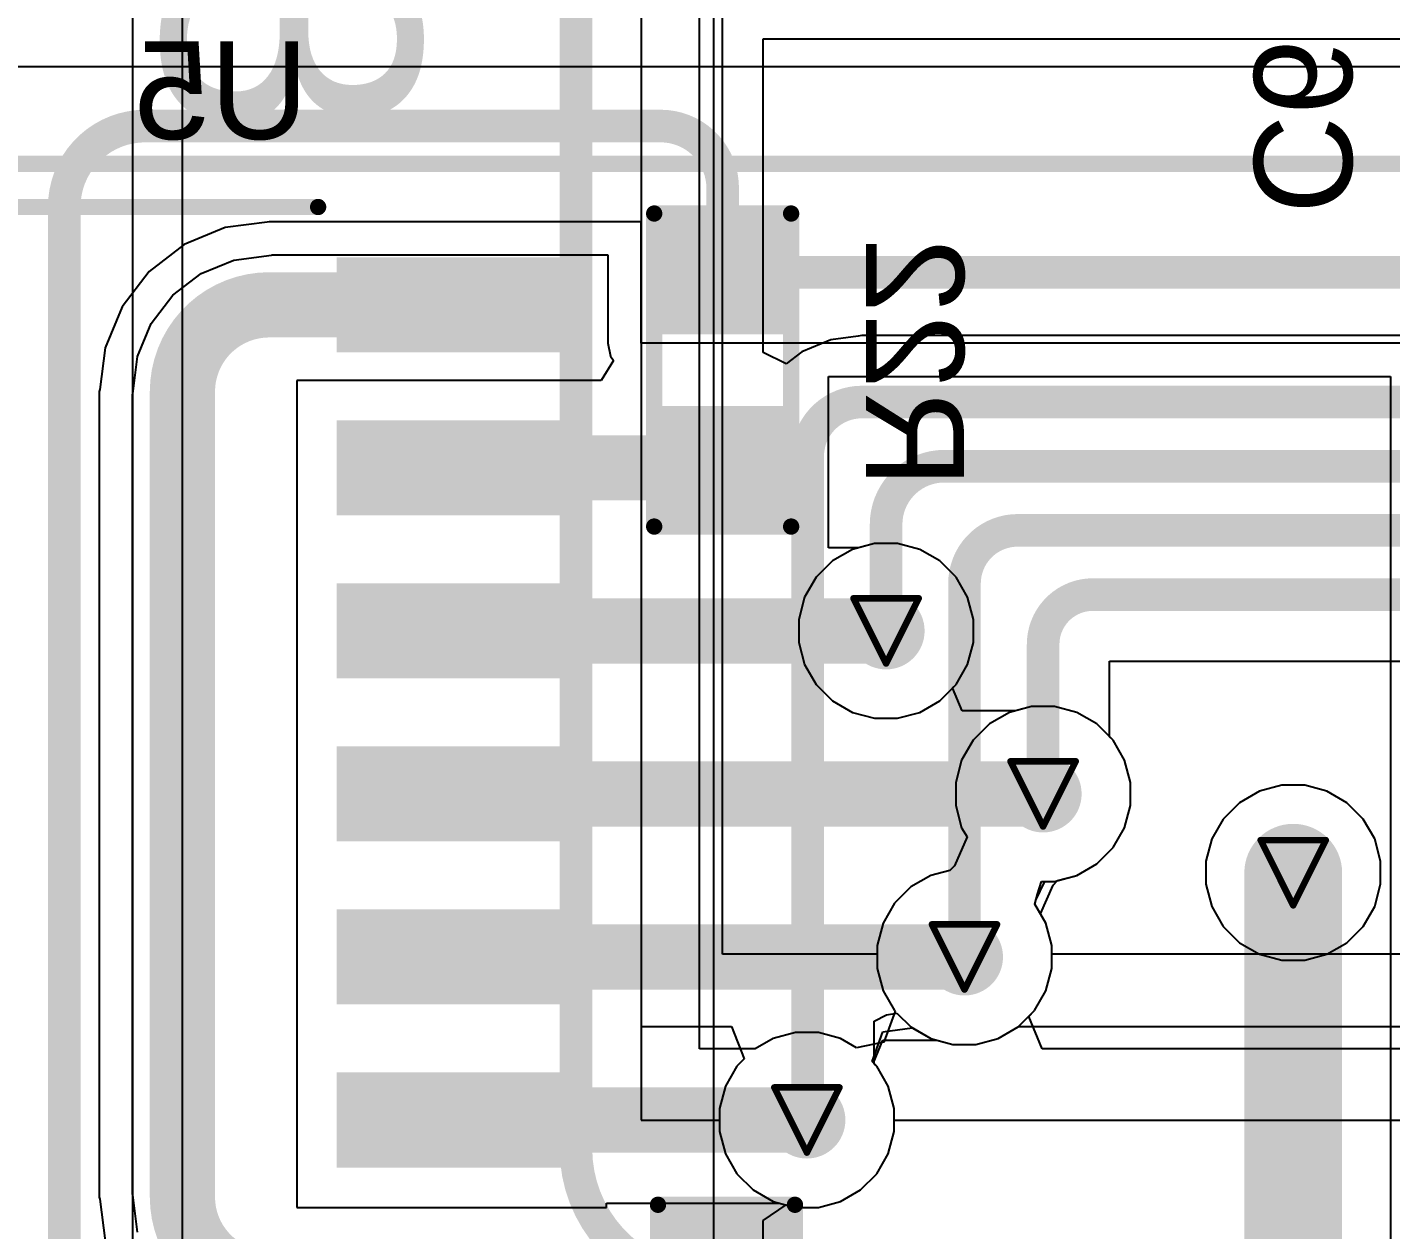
# Model space of a CAD drawing. Header units: inches. Extents: x 0 to 35.2, y -0.7 to 15.9.
# Drawn here: x 0.5317 to 0.9499, y 0.6355 to 1.0043 of the extents above; entities that cross this region are included whole.
import ezdxf

# ---------------------------------------------------------------- set-up
doc = ezdxf.new("R2010")
doc.units = ezdxf.units.IN
doc.header["$MEASUREMENT"] = 0
for name, color, linetype in [('Bottom Layer', 5, 'Continuous'), ('Bottom Overlay', 54, 'Continuous'), ('Bottom Paste', 16, 'Continuous'), ('Bottom Solder', 6, 'Continuous'), ('Drill Drawing', 1, 'Continuous'), ('GND1', 16, 'Continuous'), ('GND2', 76, 'Continuous'), ('Top Layer', 1, 'Continuous'), ('Top Overlay', 2, 'Continuous'), ('Via Holes', 16, 'Continuous')]:
    doc.layers.add(name, color=color, linetype=linetype)
doc.styles.add('Arial', font='', dxfattribs={"height": 0.2})
doc.styles.get('Arial').set_extended_font_data('Arial')

# ---------------------------------------------------------------- blocks, each defined once
blk = doc.blocks.new('SOIC_16_300____B_22')
at = {"layer": 'Bottom Layer'}
for points in [[(0.15945, 0.18681), (0.22441, 0.18681), (0.22441, 0.16319), (0.15945, 0.16319)], [(0.15945, 0.13681), (0.22441, 0.13681), (0.22441, 0.11319), (0.15945, 0.11319)], [(0.15945, 0.08681), (0.22441, 0.08681), (0.22441, 0.06319), (0.15945, 0.06319)], [(0.15945, 0.03681), (0.22441, 0.03681), (0.22441, 0.01319), (0.15945, 0.01319)], [(0.15945, -0.01319), (0.22441, -0.01319), (0.22441, -0.03681), (0.15945, -0.03681)], [(0.15945, -0.06319), (0.22441, -0.06319), (0.22441, -0.08681), (0.15945, -0.08681)]]:
    blk.add_hatch(color=5, dxfattribs=at).paths.add_polyline_path(points)
at = {"layer": 'Bottom Paste'}
for points in [[(0.15945, 0.18681), (0.22441, 0.18681), (0.22441, 0.16319), (0.15945, 0.16319)], [(0.15945, 0.13681), (0.22441, 0.13681), (0.22441, 0.11319), (0.15945, 0.11319)], [(0.15945, 0.08681), (0.22441, 0.08681), (0.22441, 0.06319), (0.15945, 0.06319)], [(0.15945, 0.03681), (0.22441, 0.03681), (0.22441, 0.01319), (0.15945, 0.01319)], [(0.15945, -0.01319), (0.22441, -0.01319), (0.22441, -0.03681), (0.15945, -0.03681)], [(0.15945, -0.06319), (0.22441, -0.06319), (0.22441, -0.08681), (0.15945, -0.08681)]]:
    blk.add_hatch(color=16, dxfattribs=at).paths.add_polyline_path(points)
at = {"layer": 'Bottom Solder'}
for points in [[(0.15669, 0.18957), (0.22717, 0.18957), (0.22717, 0.16043), (0.15669, 0.16043)], [(0.15669, 0.13957), (0.22717, 0.13957), (0.22717, 0.11043), (0.15669, 0.11043)], [(0.15669, 0.08957), (0.22717, 0.08957), (0.22717, 0.06043), (0.15669, 0.06043)], [(0.15669, 0.03957), (0.22717, 0.03957), (0.22717, 0.01043), (0.15669, 0.01043)], [(0.15669, -0.01043), (0.22717, -0.01043), (0.22717, -0.03957), (0.15669, -0.03957)], [(0.15669, -0.06043), (0.22717, -0.06043), (0.22717, -0.08957), (0.15669, -0.08957)]]:
    blk.add_hatch(color=6, dxfattribs=at).paths.add_polyline_path(points)
at = {"layer": 'Bottom Overlay'}
blk.add_lwpolyline([(-0.142, 0.205, 0.005, 0.005, 0), (0.151, 0.205, 0.005, 0.005, 0)], format="xyseb", dxfattribs=at)
blk.add_lwpolyline([(0.14975, 0.205, 0.0025, 0.0025, 1), (0.15225, 0.205, 0.0025, 0.0025, 1)], format="xyseb", close=True, dxfattribs=at)
blk = doc.blocks.new('RAC05_05SK_480_26')
at = {"layer": 'Top Overlay'}
blk.add_lwpolyline([(1.03346, -0.54094, 0.005, 0.005, 0), (1.03346, 0.5378, 0.005, 0.005, 0)], format="xyseb", dxfattribs=at)
at = {"layer": 'Top Overlay', "style": 'Arial'}
blk.add_text('3', height=0.07874, dxfattribs=at).set_placement((0.965, -0.02512))
blk = doc.blocks.new('R___0603_B_87')
at = {"layer": 'Bottom Layer'}
for points in [[(-0.045, -0.0175), (-0.045, 0.0175), (-0.015, 0.0175), (-0.015, -0.0175)], [(0.015, -0.0175), (0.015, 0.0175), (0.045, 0.0175), (0.045, -0.0175)]]:
    blk.add_hatch(color=5, dxfattribs=at).paths.add_polyline_path(points)
at = {"layer": 'Bottom Paste'}
for points in [[(-0.045, -0.0175), (-0.045, 0.0175), (-0.015, 0.0175), (-0.015, -0.0175)], [(0.015, -0.0175), (0.015, 0.0175), (0.045, 0.0175), (0.045, -0.0175)]]:
    blk.add_hatch(color=16, dxfattribs=at).paths.add_polyline_path(points)
at = {"layer": 'Bottom Solder'}
for points in [[(-0.049, -0.0215), (-0.049, 0.0215), (-0.011, 0.0215), (-0.011, -0.0215)], [(0.011, -0.0215), (0.011, 0.0215), (0.049, 0.0215), (0.049, -0.0215)]]:
    blk.add_hatch(color=6, dxfattribs=at).paths.add_polyline_path(points)
at = {"layer": 'Bottom Overlay'}
for points in [[(-0.048, 0.021, 0.005, 0.005, 0), (0.048, 0.021, 0.005, 0.005, 0)], [(-0.048, 0.021, 0.005, 0.005, 0), (-0.048, -0.021, 0.005, 0.005, 0)], [(0.048, 0.021, 0.005, 0.005, 0), (0.048, -0.021, 0.005, 0.005, 0)], [(-0.048, -0.021, 0.005, 0.005, 0), (0.048, -0.021, 0.005, 0.005, 0)]]:
    blk.add_lwpolyline(points, format="xyseb", dxfattribs=at)
for points in [[(-0.04925, 0.021, 0.0025, 0.0025, 1), (-0.04675, 0.021, 0.0025, 0.0025, 1)], [(-0.04925, 0.021, 0.0025, 0.0025, 1), (-0.04675, 0.021, 0.0025, 0.0025, 1)], [(0.04675, 0.021, 0.0025, 0.0025, 1), (0.04925, 0.021, 0.0025, 0.0025, 1)], [(0.04675, 0.021, 0.0025, 0.0025, 1), (0.04925, 0.021, 0.0025, 0.0025, 1)], [(-0.04925, -0.021, 0.0025, 0.0025, 1), (-0.04675, -0.021, 0.0025, 0.0025, 1)], [(-0.04925, -0.021, 0.0025, 0.0025, 1), (-0.04675, -0.021, 0.0025, 0.0025, 1)], [(0.04675, -0.021, 0.0025, 0.0025, 1), (0.04925, -0.021, 0.0025, 0.0025, 1)], [(0.04675, -0.021, 0.0025, 0.0025, 1), (0.04925, -0.021, 0.0025, 0.0025, 1)]]:
    blk.add_lwpolyline(points, format="xyseb", close=True, dxfattribs=at)
blk = doc.blocks.new('C___0603_B_167')
at = {"layer": 'Bottom Layer'}
for points in [[(-0.045, -0.0175), (-0.045, 0.0175), (-0.015, 0.0175), (-0.015, -0.0175)], [(0.015, -0.0175), (0.015, 0.0175), (0.045, 0.0175), (0.045, -0.0175)]]:
    blk.add_hatch(color=5, dxfattribs=at).paths.add_polyline_path(points)
at = {"layer": 'Bottom Paste'}
for points in [[(-0.045, -0.0175), (-0.045, 0.0175), (-0.015, 0.0175), (-0.015, -0.0175)], [(0.015, -0.0175), (0.015, 0.0175), (0.045, 0.0175), (0.045, -0.0175)]]:
    blk.add_hatch(color=16, dxfattribs=at).paths.add_polyline_path(points)
at = {"layer": 'Bottom Solder'}
for points in [[(-0.04736, -0.01986), (-0.04736, 0.01986), (-0.01264, 0.01986), (-0.01264, -0.01986)], [(0.01264, -0.01986), (0.01264, 0.01986), (0.04736, 0.01986), (0.04736, -0.01986)]]:
    blk.add_hatch(color=6, dxfattribs=at).paths.add_polyline_path(points)
at = {"layer": 'Bottom Overlay'}
for points in [[(-0.049, -0.021, 0.005, 0.005, 0), (-0.049, 0.021, 0.005, 0.005, 0)], [(-0.018, 0.021, 0.005, 0.005, 0), (-0.049, 0.021, 0.005, 0.005, 0)], [(0.049, 0.021, 0.005, 0.005, 0), (0.018, 0.021, 0.005, 0.005, 0)], [(0.049, -0.021, 0.005, 0.005, 0), (0.049, 0.021, 0.005, 0.005, 0)], [(-0.018, -0.021, 0.005, 0.005, 0), (-0.049, -0.021, 0.005, 0.005, 0)], [(0.049, -0.021, 0.005, 0.005, 0), (0.018, -0.021, 0.005, 0.005, 0)]]:
    blk.add_lwpolyline(points, format="xyseb", dxfattribs=at)
for points in [[(-0.05025, 0.021, 0.0025, 0.0025, 1), (-0.04775, 0.021, 0.0025, 0.0025, 1)], [(-0.05025, 0.021, 0.0025, 0.0025, 1), (-0.04775, 0.021, 0.0025, 0.0025, 1)], [(-0.01925, 0.021, 0.0025, 0.0025, 1), (-0.01675, 0.021, 0.0025, 0.0025, 1)], [(0.01675, 0.021, 0.0025, 0.0025, 1), (0.01925, 0.021, 0.0025, 0.0025, 1)], [(0.04775, 0.021, 0.0025, 0.0025, 1), (0.05025, 0.021, 0.0025, 0.0025, 1)], [(0.04775, 0.021, 0.0025, 0.0025, 1), (0.05025, 0.021, 0.0025, 0.0025, 1)], [(-0.05025, -0.021, 0.0025, 0.0025, 1), (-0.04775, -0.021, 0.0025, 0.0025, 1)], [(-0.05025, -0.021, 0.0025, 0.0025, 1), (-0.04775, -0.021, 0.0025, 0.0025, 1)], [(-0.01925, -0.021, 0.0025, 0.0025, 1), (-0.01675, -0.021, 0.0025, 0.0025, 1)], [(0.01675, -0.021, 0.0025, 0.0025, 1), (0.01925, -0.021, 0.0025, 0.0025, 1)], [(0.04775, -0.021, 0.0025, 0.0025, 1), (0.05025, -0.021, 0.0025, 0.0025, 1)], [(0.04775, -0.021, 0.0025, 0.0025, 1), (0.05025, -0.021, 0.0025, 0.0025, 1)]]:
    blk.add_lwpolyline(points, format="xyseb", close=True, dxfattribs=at)

msp = doc.modelspace()

# ---------------------------------------------------------------- hatches: boundary and pattern name
at = {"layer": 'Bottom Layer'}
h = msp.add_hatch(color=5, dxfattribs=at)
edge = h.paths.add_edge_path()
edge.add_arc((0.79513, 0.81917), 0.01181, 0, 360)
h = msp.add_hatch(color=5, dxfattribs=at)
edge = h.paths.add_edge_path()
edge.add_arc((0.84329, 0.76917), 0.01181, 0, 360)
h = msp.add_hatch(color=5, dxfattribs=at)
edge = h.paths.add_edge_path()
edge.add_arc((0.92, 0.745), 0.01181, 0, 360)
h = msp.add_hatch(color=5, dxfattribs=at)
edge = h.paths.add_edge_path()
edge.add_arc((0.81917, 0.71917), 0.01181, 0, 360)
h = msp.add_hatch(color=5, dxfattribs=at)
edge = h.paths.add_edge_path()
edge.add_arc((0.77083, 0.66917), 0.01181, 0, 360)
at = {"layer": 'GND1'}
h = msp.add_hatch(color=16, dxfattribs=at)
edge = h.paths.add_edge_path()
edge.add_arc((0.79513, 0.81917), 0.01181, 0, 360)
h = msp.add_hatch(color=16, dxfattribs=at)
edge = h.paths.add_edge_path()
edge.add_arc((0.84329, 0.76917), 0.01181, 0, 360)
h = msp.add_hatch(color=16, dxfattribs=at)
edge = h.paths.add_edge_path()
edge.add_arc((0.92, 0.745), 0.01181, 0, 360)
h = msp.add_hatch(color=16, dxfattribs=at)
edge = h.paths.add_edge_path()
edge.add_arc((0.81917, 0.71917), 0.01181, 0, 360)
h = msp.add_hatch(color=16, dxfattribs=at)
edge = h.paths.add_edge_path()
edge.add_arc((0.77083, 0.66917), 0.01181, 0, 360)
at = {"layer": 'GND2'}
h = msp.add_hatch(color=76, dxfattribs=at)
edge = h.paths.add_edge_path()
edge.add_arc((0.79513, 0.81917), 0.01181, 0, 360)
h = msp.add_hatch(color=76, dxfattribs=at)
edge = h.paths.add_edge_path()
edge.add_arc((0.84329, 0.76917), 0.01181, 0, 360)
h = msp.add_hatch(color=76, dxfattribs=at)
edge = h.paths.add_edge_path()
edge.add_arc((0.92, 0.745), 0.01181, 0, 360)
h = msp.add_hatch(color=76, dxfattribs=at)
edge = h.paths.add_edge_path()
edge.add_arc((0.81917, 0.71917), 0.01181, 0, 360)
h = msp.add_hatch(color=76, dxfattribs=at)
edge = h.paths.add_edge_path()
edge.add_arc((0.77083, 0.66917), 0.01181, 0, 360)
at = {"layer": 'Top Layer'}
h = msp.add_hatch(color=1, dxfattribs=at)
edge = h.paths.add_edge_path()
edge.add_arc((0.79513, 0.81917), 0.01181, 0, 360)
h = msp.add_hatch(color=1, dxfattribs=at)
edge = h.paths.add_edge_path()
edge.add_arc((0.84329, 0.76917), 0.01181, 0, 360)
h = msp.add_hatch(color=1, dxfattribs=at)
edge = h.paths.add_edge_path()
edge.add_arc((0.92, 0.745), 0.01181, 0, 360)
h = msp.add_hatch(color=1, dxfattribs=at)
edge = h.paths.add_edge_path()
edge.add_arc((0.81917, 0.71917), 0.01181, 0, 360)
h = msp.add_hatch(color=1, dxfattribs=at)
edge = h.paths.add_edge_path()
edge.add_arc((0.77083, 0.66917), 0.01181, 0, 360)
at = {"layer": 'Via Holes'}
h = msp.add_hatch(color=7, dxfattribs=at)
edge = h.paths.add_edge_path()
edge.add_arc((0.79513, 0.81917), 0.00591, 0, 360)
h = msp.add_hatch(color=7, dxfattribs=at)
edge = h.paths.add_edge_path()
edge.add_arc((0.84329, 0.76917), 0.00591, 0, 360)
h = msp.add_hatch(color=7, dxfattribs=at)
edge = h.paths.add_edge_path()
edge.add_arc((0.92, 0.745), 0.00591, 0, 360)
h = msp.add_hatch(color=7, dxfattribs=at)
edge = h.paths.add_edge_path()
edge.add_arc((0.81917, 0.71917), 0.00591, 0, 360)
h = msp.add_hatch(color=7, dxfattribs=at)
edge = h.paths.add_edge_path()
edge.add_arc((0.77083, 0.66917), 0.00591, 0, 360)

# ---------------------------------------------------------------- linework, layer by layer
at = {"layer": 'Bottom Layer'}
for p, q in [((0.50809, 0.99222), (1.07183, 0.99222)), ((0.59244, 0.94284), (0.57988, 0.93764)), ((0.60525, 0.94453), (0.59244, 0.94284)), ((0.60591, 0.94466), (0.60525, 0.94453)), ((0.61438, 0.94466), (0.60591, 0.94466)), ((0.72, 0.94466), (0.61438, 0.94466)), ((0.72, 0.90736), (0.72, 0.94466)), ((0.57988, 0.93764), (0.5691, 0.92937)), ((0.58502, 0.92874), (0.5951, 0.93291)), ((0.5951, 0.93291), (0.60658, 0.93442)), ((0.60658, 0.93442), (0.60671, 0.93447)), ((0.60671, 0.93447), (0.7098, 0.93447)), ((0.7098, 0.93447), (0.7098, 0.90736)), ((0.5691, 0.92937), (0.56083, 0.91859)), ((0.57637, 0.9221), (0.58502, 0.92874)), ((0.56973, 0.91345), (0.57637, 0.9221)), ((0.56083, 0.91859), (0.55563, 0.90603)), ((0.56556, 0.90337), (0.56973, 0.91345)), ((0.55563, 0.90603), (0.55394, 0.89322)), ((0.56405, 0.89189), (0.56556, 0.90337)), ((0.7098, 0.90736), (0.71058, 0.90346)), ((0.71058, 0.90346), (0.7115, 0.90209)), ((0.96, 0.90736), (0.72, 0.90736)), ((0.7115, 0.90209), (0.70775, 0.89598)), ((0.70775, 0.89598), (0.61438, 0.89598)), ((0.61438, 0.89598), (0.61438, 0.84236)), ((0.7775, 0.84466), (0.7775, 0.89717)), ((0.7775, 0.89717), (0.9498, 0.89717)), ((0.9498, 0.89717), (0.9498, 0.653)), ((0.55394, 0.89322), (0.55381, 0.89256)), ((0.55381, 0.89256), (0.55381, 0.64554)), ((0.564, 0.89176), (0.56405, 0.89189)), ((0.564, 0.64633), (0.564, 0.89176)), ((0.7916, 0.84598), (0.78667, 0.84466)), ((0.79866, 0.84598), (0.7916, 0.84598)), ((0.80548, 0.84416), (0.79866, 0.84598)), ((0.61438, 0.84236), (0.61438, 0.79236)), ((0.78667, 0.84466), (0.7775, 0.84466)), ((0.81159, 0.84063), (0.80548, 0.84416)), ((0.81658, 0.83564), (0.81159, 0.84063)), ((0.82011, 0.82952), (0.81658, 0.83564)), ((0.82194, 0.8227), (0.82011, 0.82952)), ((0.82194, 0.81564), (0.82194, 0.8227)), ((0.82011, 0.80882), (0.82194, 0.81564)), ((0.81658, 0.80271), (0.82011, 0.80882)), ((0.81553, 0.80166), (0.81658, 0.80271)), ((0.81843, 0.79466), (0.81553, 0.80166)), ((0.83483, 0.79466), (0.81843, 0.79466)), ((0.83976, 0.79598), (0.83483, 0.79466)), ((0.84682, 0.79598), (0.83976, 0.79598)), ((0.85363, 0.79416), (0.84682, 0.79598)), ((0.61438, 0.79236), (0.61438, 0.74598)), ((0.85975, 0.79063), (0.85363, 0.79416)), ((0.86474, 0.78564), (0.85975, 0.79063)), ((0.86827, 0.77952), (0.86474, 0.78564)), ((0.8701, 0.7727), (0.86827, 0.77952)), ((0.8701, 0.76564), (0.8701, 0.7727)), ((0.86827, 0.75882), (0.8701, 0.76564)), ((0.86474, 0.75271), (0.86827, 0.75882)), ((0.85975, 0.74772), (0.86474, 0.75271)), ((0.61438, 0.74598), (0.61438, 0.74598)), ((0.61438, 0.74598), (0.61438, 0.69236)), ((0.85363, 0.74419), (0.85975, 0.74772)), ((0.84109, 0.73661), (0.8438, 0.74236)), ((0.8438, 0.74236), (0.84682, 0.74236)), ((0.84682, 0.74236), (0.85363, 0.74419)), ((0.84079, 0.73536), (0.84109, 0.73661)), ((0.84416, 0.72952), (0.84079, 0.73536)), ((0.84598, 0.7227), (0.84416, 0.72952)), ((0.84598, 0.71564), (0.84598, 0.7227)), ((0.84416, 0.70882), (0.84598, 0.71564)), ((0.84063, 0.70271), (0.84416, 0.70882)), ((0.83564, 0.69772), (0.84063, 0.70271)), ((0.82952, 0.69419), (0.83564, 0.69772)), ((0.61438, 0.69236), (0.61438, 0.64236)), ((0.79123, 0.68668), (0.79413, 0.69368)), ((0.79413, 0.69368), (0.81071, 0.69368)), ((0.81071, 0.69368), (0.81564, 0.69236)), ((0.81564, 0.69236), (0.8227, 0.69236)), ((0.8227, 0.69236), (0.82952, 0.69419)), ((0.79228, 0.68564), (0.79123, 0.68668)), ((0.79581, 0.67952), (0.79228, 0.68564)), ((0.79764, 0.6727), (0.79581, 0.67952)), ((0.79764, 0.66564), (0.79764, 0.6727)), ((0.79581, 0.65882), (0.79764, 0.66564)), ((0.79228, 0.65271), (0.79581, 0.65882)), ((0.78729, 0.64772), (0.79228, 0.65271)), ((0.9498, 0.653), (0.9498, 0.62796)), ((0.55381, 0.64554), (0.55395, 0.64485)), ((0.55395, 0.64485), (0.55562, 0.63213)), ((0.56405, 0.64618), (0.564, 0.64633)), ((0.56555, 0.63479), (0.56405, 0.64618)), ((0.77436, 0.64236), (0.78118, 0.64419)), ((0.78118, 0.64419), (0.78729, 0.64772)), ((0.61438, 0.64236), (0.70934, 0.64236)), ((0.70934, 0.64236), (0.70934, 0.64368)), ((0.70934, 0.64368), (0.76237, 0.64368)), ((0.76237, 0.64368), (0.7673, 0.64236)), ((0.7673, 0.64236), (0.77436, 0.64236))]:
    msp.add_line(p, q, dxfattribs=at)
for points in [[(0.54305, 0.94917, 0.01, 0.01, -0.414214), (0.56788, 0.974, 0.01, 0.01, 0)], [(0.56788, 0.974, 0.01, 0.01, 0), (0.72599, 0.974, 0.01, 0.01, 0)], [(0.72599, 0.974, 0.01, 0.01, -0.414214), (0.745, 0.95499, 0.01, 0.01, 0)], [(0.745, 0.92917, 0.01, 0.01, 0), (0.745, 0.95499, 0.01, 0.01, 0)], [(0.54305, 0.59146, 0.01, 0.01, 0), (0.54305, 0.94917, 0.01, 0.01, 0)], [(0.745, 0.92917, 0.01, 0.01, 0), (0.99583, 0.92917, 0.01, 0.01, 0)], [(0.5793, 0.89256, 0.02, 0.02, -0.414214), (0.60591, 0.91917, 0.02, 0.02, 0)], [(0.60591, 0.91917, 0.02, 0.02, 0), (0.66186, 0.91917, 0.02, 0.02, 0)], [(0.5793, 0.64554, 0.02, 0.02, 0), (0.5793, 0.89256, 0.02, 0.02, 0)], [(0.66186, 0.86917, 0.02, 0.02, 0), (0.745, 0.86917, 0.02, 0.02, 0)], [(0.66186, 0.81917, 0.02, 0.02, 0), (0.79013, 0.81917, 0.02, 0.02, 0)], [(0.79485, 0.82389, 0.01, 0.01, -0.414214), (0.79013, 0.81917, 0.01, 0.01, 0)], [(0.66186, 0.76917, 0.02, 0.02, 0), (0.84429, 0.76917, 0.02, 0.02, 0)], [(0.66186, 0.71917, 0.02, 0.02, 0), (0.81917, 0.71917, 0.02, 0.02, 0)], [(0.66186, 0.66917, 0.02, 0.02, 0), (0.77083, 0.66917, 0.02, 0.02, 0)], [(0.60567, 0.61917, 0.02, 0.02, -0.414214), (0.5793, 0.64554, 0.02, 0.02, 0)]]:
    msp.add_lwpolyline(points, format="xyseb", dxfattribs=at)
for points in [[(0.56538, 0.974, 0.005, 0.005, 1), (0.57038, 0.974, 0.005, 0.005, 1)], [(0.56538, 0.974, 0.005, 0.005, 1), (0.57038, 0.974, 0.005, 0.005, 1)], [(0.72349, 0.974, 0.005, 0.005, 1), (0.72849, 0.974, 0.005, 0.005, 1)], [(0.72349, 0.974, 0.005, 0.005, 1), (0.72849, 0.974, 0.005, 0.005, 1)], [(0.7425, 0.95499, 0.005, 0.005, 1), (0.7475, 0.95499, 0.005, 0.005, 1)], [(0.7425, 0.95499, 0.005, 0.005, 1), (0.7475, 0.95499, 0.005, 0.005, 1)], [(0.54055, 0.94917, 0.005, 0.005, 1), (0.54555, 0.94917, 0.005, 0.005, 1)], [(0.54055, 0.94917, 0.005, 0.005, 1), (0.54555, 0.94917, 0.005, 0.005, 1)], [(0.7425, 0.92917, 0.005, 0.005, 1), (0.7475, 0.92917, 0.005, 0.005, 1)], [(0.7425, 0.92917, 0.005, 0.005, 1), (0.7475, 0.92917, 0.005, 0.005, 1)], [(0.60091, 0.91917, 0.01, 0.01, 1), (0.61091, 0.91917, 0.01, 0.01, 1)], [(0.60091, 0.91917, 0.01, 0.01, 1), (0.61091, 0.91917, 0.01, 0.01, 1)], [(0.65686, 0.91917, 0.01, 0.01, 1), (0.66686, 0.91917, 0.01, 0.01, 1)], [(0.5743, 0.89256, 0.01, 0.01, 1), (0.5843, 0.89256, 0.01, 0.01, 1)], [(0.5743, 0.89256, 0.01, 0.01, 1), (0.5843, 0.89256, 0.01, 0.01, 1)], [(0.65686, 0.86917, 0.01, 0.01, 1), (0.66686, 0.86917, 0.01, 0.01, 1)], [(0.74, 0.86917, 0.01, 0.01, 1), (0.75, 0.86917, 0.01, 0.01, 1)], [(0.65686, 0.81917, 0.01, 0.01, 1), (0.66686, 0.81917, 0.01, 0.01, 1)], [(0.78513, 0.81917, 0.01, 0.01, 1), (0.79513, 0.81917, 0.01, 0.01, 1)], [(0.79235, 0.82389, 0.005, 0.005, 1), (0.79735, 0.82389, 0.005, 0.005, 1)], [(0.78763, 0.81917, 0.005, 0.005, 1), (0.79263, 0.81917, 0.005, 0.005, 1)], [(0.65686, 0.76917, 0.01, 0.01, 1), (0.66686, 0.76917, 0.01, 0.01, 1)], [(0.83929, 0.76917, 0.01, 0.01, 1), (0.84929, 0.76917, 0.01, 0.01, 1)], [(0.65686, 0.71917, 0.01, 0.01, 1), (0.66686, 0.71917, 0.01, 0.01, 1)], [(0.81417, 0.71917, 0.01, 0.01, 1), (0.82417, 0.71917, 0.01, 0.01, 1)], [(0.65686, 0.66917, 0.01, 0.01, 1), (0.66686, 0.66917, 0.01, 0.01, 1)], [(0.76583, 0.66917, 0.01, 0.01, 1), (0.77583, 0.66917, 0.01, 0.01, 1)], [(0.5743, 0.64554, 0.01, 0.01, 1), (0.5843, 0.64554, 0.01, 0.01, 1)], [(0.5743, 0.64554, 0.01, 0.01, 1), (0.5843, 0.64554, 0.01, 0.01, 1)]]:
    msp.add_lwpolyline(points, format="xyseb", close=True, dxfattribs=at)
at = {"layer": 'Drill Drawing'}
for points in [[(0.78513, 0.82917, 0.002, 0.002, 0), (0.80513, 0.82917, 0.002, 0.002, 0)], [(0.78513, 0.82917, 0.002, 0.002, 0), (0.79513, 0.80917, 0.002, 0.002, 0)], [(0.79513, 0.80917, 0.002, 0.002, 0), (0.80513, 0.82917, 0.002, 0.002, 0)], [(0.83329, 0.77917, 0.002, 0.002, 0), (0.85329, 0.77917, 0.002, 0.002, 0)], [(0.83329, 0.77917, 0.002, 0.002, 0), (0.84329, 0.75917, 0.002, 0.002, 0)], [(0.84329, 0.75917, 0.002, 0.002, 0), (0.85329, 0.77917, 0.002, 0.002, 0)], [(0.91, 0.755, 0.002, 0.002, 0), (0.93, 0.755, 0.002, 0.002, 0)], [(0.91, 0.755, 0.002, 0.002, 0), (0.92, 0.735, 0.002, 0.002, 0)], [(0.92, 0.735, 0.002, 0.002, 0), (0.93, 0.755, 0.002, 0.002, 0)], [(0.80917, 0.72917, 0.002, 0.002, 0), (0.82917, 0.72917, 0.002, 0.002, 0)], [(0.80917, 0.72917, 0.002, 0.002, 0), (0.81917, 0.70917, 0.002, 0.002, 0)], [(0.81917, 0.70917, 0.002, 0.002, 0), (0.82917, 0.72917, 0.002, 0.002, 0)], [(0.76083, 0.67917, 0.002, 0.002, 0), (0.78083, 0.67917, 0.002, 0.002, 0)], [(0.76083, 0.67917, 0.002, 0.002, 0), (0.77083, 0.65917, 0.002, 0.002, 0)], [(0.77083, 0.65917, 0.002, 0.002, 0), (0.78083, 0.67917, 0.002, 0.002, 0)]]:
    msp.add_lwpolyline(points, format="xyseb", dxfattribs=at)
for points in [[(0.78463, 0.82917, 0.001, 0.001, 1), (0.78563, 0.82917, 0.001, 0.001, 1)], [(0.78463, 0.82917, 0.001, 0.001, 1), (0.78563, 0.82917, 0.001, 0.001, 1)], [(0.80463, 0.82917, 0.001, 0.001, 1), (0.80563, 0.82917, 0.001, 0.001, 1)], [(0.80463, 0.82917, 0.001, 0.001, 1), (0.80563, 0.82917, 0.001, 0.001, 1)], [(0.79463, 0.80917, 0.001, 0.001, 1), (0.79563, 0.80917, 0.001, 0.001, 1)], [(0.79463, 0.80917, 0.001, 0.001, 1), (0.79563, 0.80917, 0.001, 0.001, 1)], [(0.83279, 0.77917, 0.001, 0.001, 1), (0.83379, 0.77917, 0.001, 0.001, 1)], [(0.83279, 0.77917, 0.001, 0.001, 1), (0.83379, 0.77917, 0.001, 0.001, 1)], [(0.85279, 0.77917, 0.001, 0.001, 1), (0.85379, 0.77917, 0.001, 0.001, 1)], [(0.85279, 0.77917, 0.001, 0.001, 1), (0.85379, 0.77917, 0.001, 0.001, 1)], [(0.84279, 0.75917, 0.001, 0.001, 1), (0.84379, 0.75917, 0.001, 0.001, 1)], [(0.84279, 0.75917, 0.001, 0.001, 1), (0.84379, 0.75917, 0.001, 0.001, 1)], [(0.9095, 0.755, 0.001, 0.001, 1), (0.9105, 0.755, 0.001, 0.001, 1)], [(0.9095, 0.755, 0.001, 0.001, 1), (0.9105, 0.755, 0.001, 0.001, 1)], [(0.9295, 0.755, 0.001, 0.001, 1), (0.9305, 0.755, 0.001, 0.001, 1)], [(0.9295, 0.755, 0.001, 0.001, 1), (0.9305, 0.755, 0.001, 0.001, 1)], [(0.9195, 0.735, 0.001, 0.001, 1), (0.9205, 0.735, 0.001, 0.001, 1)], [(0.9195, 0.735, 0.001, 0.001, 1), (0.9205, 0.735, 0.001, 0.001, 1)], [(0.80867, 0.72917, 0.001, 0.001, 1), (0.80967, 0.72917, 0.001, 0.001, 1)], [(0.80867, 0.72917, 0.001, 0.001, 1), (0.80967, 0.72917, 0.001, 0.001, 1)], [(0.82867, 0.72917, 0.001, 0.001, 1), (0.82967, 0.72917, 0.001, 0.001, 1)], [(0.82867, 0.72917, 0.001, 0.001, 1), (0.82967, 0.72917, 0.001, 0.001, 1)], [(0.81867, 0.70917, 0.001, 0.001, 1), (0.81967, 0.70917, 0.001, 0.001, 1)], [(0.81867, 0.70917, 0.001, 0.001, 1), (0.81967, 0.70917, 0.001, 0.001, 1)], [(0.76033, 0.67917, 0.001, 0.001, 1), (0.76133, 0.67917, 0.001, 0.001, 1)], [(0.76033, 0.67917, 0.001, 0.001, 1), (0.76133, 0.67917, 0.001, 0.001, 1)], [(0.78033, 0.67917, 0.001, 0.001, 1), (0.78133, 0.67917, 0.001, 0.001, 1)], [(0.78033, 0.67917, 0.001, 0.001, 1), (0.78133, 0.67917, 0.001, 0.001, 1)], [(0.77033, 0.65917, 0.001, 0.001, 1), (0.77133, 0.65917, 0.001, 0.001, 1)], [(0.77033, 0.65917, 0.001, 0.001, 1), (0.77133, 0.65917, 0.001, 0.001, 1)]]:
    msp.add_lwpolyline(points, format="xyseb", close=True, dxfattribs=at)
at = {"layer": 'GND1'}
for p, q in [((0.745, 0.72), (0.745, 1.60827)), ((0.72, 1.25707), (0.72, 0.69789)), ((0.7916, 0.84598), (0.78478, 0.84416)), ((0.79866, 0.84598), (0.7916, 0.84598)), ((0.80548, 0.84416), (0.79866, 0.84598)), ((0.77866, 0.84063), (0.77367, 0.83564)), ((0.78478, 0.84416), (0.77866, 0.84063)), ((0.81159, 0.84063), (0.80548, 0.84416)), ((0.81658, 0.83564), (0.81159, 0.84063)), ((0.77367, 0.83564), (0.77014, 0.82952)), ((0.82011, 0.82952), (0.81658, 0.83564)), ((0.77014, 0.82952), (0.76832, 0.8227)), ((0.82194, 0.8227), (0.82011, 0.82952)), ((0.76832, 0.8227), (0.76832, 0.81564)), ((0.82194, 0.81564), (0.82194, 0.8227)), ((0.76832, 0.81564), (0.77014, 0.80882)), ((0.82011, 0.80882), (0.82194, 0.81564)), ((0.77014, 0.80882), (0.77367, 0.80271)), ((0.81658, 0.80271), (0.82011, 0.80882)), ((0.77367, 0.80271), (0.77866, 0.79772)), ((0.81159, 0.79772), (0.81658, 0.80271)), ((0.77866, 0.79772), (0.78478, 0.79419)), ((0.80548, 0.79419), (0.81159, 0.79772)), ((0.83976, 0.79598), (0.83294, 0.79416)), ((0.84682, 0.79598), (0.83976, 0.79598)), ((0.85363, 0.79416), (0.84682, 0.79598)), ((0.78478, 0.79419), (0.7916, 0.79236)), ((0.7916, 0.79236), (0.79866, 0.79236)), ((0.79866, 0.79236), (0.80548, 0.79419)), ((0.82682, 0.79063), (0.82183, 0.78564)), ((0.83294, 0.79416), (0.82682, 0.79063)), ((0.85975, 0.79063), (0.85363, 0.79416)), ((0.86474, 0.78564), (0.85975, 0.79063)), ((0.82183, 0.78564), (0.8183, 0.77952)), ((0.86827, 0.77952), (0.86474, 0.78564)), ((0.8183, 0.77952), (0.81648, 0.7727)), ((0.8701, 0.7727), (0.86827, 0.77952)), ((0.81648, 0.7727), (0.81648, 0.76564)), ((0.8701, 0.76564), (0.8701, 0.7727)), ((0.81648, 0.76564), (0.8183, 0.75882)), ((0.86827, 0.75882), (0.8701, 0.76564)), ((0.8183, 0.75882), (0.81994, 0.75598)), ((0.86474, 0.75271), (0.86827, 0.75882)), ((0.81994, 0.75598), (0.81613, 0.74712)), ((0.85975, 0.74772), (0.86474, 0.75271)), ((0.81472, 0.74574), (0.80882, 0.74416)), ((0.81613, 0.74712), (0.81472, 0.74574)), ((0.85363, 0.74419), (0.85975, 0.74772)), ((0.80271, 0.74063), (0.79772, 0.73564)), ((0.80882, 0.74416), (0.80271, 0.74063)), ((0.84252, 0.73236), (0.84633, 0.74123)), ((0.84633, 0.74123), (0.84774, 0.74261)), ((0.84774, 0.74261), (0.85363, 0.74419)), ((0.79772, 0.73564), (0.79419, 0.72952)), ((0.84416, 0.72952), (0.84252, 0.73236)), ((0.79419, 0.72952), (0.79236, 0.7227)), ((0.84598, 0.7227), (0.84416, 0.72952)), ((0.79236, 0.72), (0.745, 0.72)), ((0.79236, 0.7227), (0.79236, 0.72)), ((0.84598, 0.72), (0.84598, 0.7227)), ((0.96544, 0.72), (0.84598, 0.72)), ((0.72, 0.69789), (0.74776, 0.69789)), ((0.74776, 0.69789), (0.75163, 0.68789)), ((0.79081, 0.6871), (0.79416, 0.69618)), ((0.79416, 0.69618), (0.80314, 0.69747)), ((0.80314, 0.69747), (0.80882, 0.69419)), ((0.82952, 0.69419), (0.83564, 0.69772)), ((0.83564, 0.69772), (0.83581, 0.69789)), ((0.83581, 0.69789), (0.98885, 0.69789)), ((0.80882, 0.69419), (0.81564, 0.69236)), ((0.81564, 0.69236), (0.8227, 0.69236)), ((0.8227, 0.69236), (0.82952, 0.69419)), ((0.75163, 0.68789), (0.74937, 0.68564)), ((0.79228, 0.68564), (0.79081, 0.6871)), ((0.74937, 0.68564), (0.74584, 0.67952)), ((0.79581, 0.67952), (0.79228, 0.68564)), ((0.74584, 0.67952), (0.74402, 0.6727)), ((0.79764, 0.6727), (0.79581, 0.67952)), ((0.74402, 0.6727), (0.74402, 0.66564)), ((0.79764, 0.66564), (0.79764, 0.6727)), ((0.74402, 0.66564), (0.74584, 0.65882)), ((0.79581, 0.65882), (0.79764, 0.66564)), ((0.74584, 0.65882), (0.74937, 0.65271)), ((0.79228, 0.65271), (0.79581, 0.65882)), ((0.74937, 0.65271), (0.75436, 0.64772)), ((0.78729, 0.64772), (0.79228, 0.65271)), ((0.75436, 0.64772), (0.76048, 0.64419)), ((0.76048, 0.64419), (0.7673, 0.64236)), ((0.77436, 0.64236), (0.78118, 0.64419)), ((0.78118, 0.64419), (0.78729, 0.64772)), ((0.7673, 0.64236), (0.77436, 0.64236))]:
    msp.add_line(p, q, dxfattribs=at)
at = {"layer": 'GND2'}
for p, q in [((0.72, 1.182), (0.72, 0.66917)), ((0.73787, 0.69096), (0.73787, 1.11199)), ((0.7916, 0.84598), (0.78478, 0.84416)), ((0.79866, 0.84598), (0.7916, 0.84598)), ((0.80548, 0.84416), (0.79866, 0.84598)), ((0.77866, 0.84063), (0.77367, 0.83564)), ((0.78478, 0.84416), (0.77866, 0.84063)), ((0.81159, 0.84063), (0.80548, 0.84416)), ((0.81658, 0.83564), (0.81159, 0.84063)), ((0.77367, 0.83564), (0.77014, 0.82952)), ((0.82011, 0.82952), (0.81658, 0.83564)), ((0.77014, 0.82952), (0.76832, 0.8227)), ((0.82194, 0.8227), (0.82011, 0.82952)), ((0.76832, 0.8227), (0.76832, 0.81564)), ((0.82194, 0.81564), (0.82194, 0.8227)), ((0.76832, 0.81564), (0.77014, 0.80882)), ((0.82011, 0.80882), (0.82194, 0.81564)), ((0.77014, 0.80882), (0.77367, 0.80271)), ((0.81658, 0.80271), (0.82011, 0.80882)), ((0.77367, 0.80271), (0.77866, 0.79772)), ((0.81159, 0.79772), (0.81658, 0.80271)), ((0.77866, 0.79772), (0.78478, 0.79419)), ((0.80548, 0.79419), (0.81159, 0.79772)), ((0.83976, 0.79598), (0.83294, 0.79416)), ((0.84682, 0.79598), (0.83976, 0.79598)), ((0.85363, 0.79416), (0.84682, 0.79598)), ((0.78478, 0.79419), (0.7916, 0.79236)), ((0.7916, 0.79236), (0.79866, 0.79236)), ((0.79866, 0.79236), (0.80548, 0.79419)), ((0.82682, 0.79063), (0.82183, 0.78564)), ((0.83294, 0.79416), (0.82682, 0.79063)), ((0.85975, 0.79063), (0.85363, 0.79416)), ((0.86474, 0.78564), (0.85975, 0.79063)), ((0.82183, 0.78564), (0.8183, 0.77952)), ((0.86827, 0.77952), (0.86474, 0.78564)), ((0.8183, 0.77952), (0.81648, 0.7727)), ((0.8701, 0.7727), (0.86827, 0.77952)), ((0.81648, 0.7727), (0.81648, 0.76564)), ((0.8701, 0.76564), (0.8701, 0.7727)), ((0.90965, 0.76998), (0.90354, 0.76645)), ((0.91647, 0.77181), (0.90965, 0.76998)), ((0.92353, 0.77181), (0.91647, 0.77181)), ((0.93035, 0.76998), (0.92353, 0.77181)), ((0.93646, 0.76645), (0.93035, 0.76998)), ((0.81648, 0.76564), (0.8183, 0.75882)), ((0.86827, 0.75882), (0.8701, 0.76564)), ((0.90354, 0.76645), (0.89855, 0.76146)), ((0.94145, 0.76146), (0.93646, 0.76645)), ((0.89855, 0.76146), (0.89502, 0.75535)), ((0.94498, 0.75535), (0.94145, 0.76146)), ((0.8183, 0.75882), (0.81994, 0.75598)), ((0.86474, 0.75271), (0.86827, 0.75882)), ((0.81994, 0.75598), (0.81613, 0.74712)), ((0.89502, 0.75535), (0.89319, 0.74853)), ((0.94681, 0.74853), (0.94498, 0.75535)), ((0.85975, 0.74772), (0.86474, 0.75271)), ((0.81472, 0.74574), (0.80882, 0.74416)), ((0.81613, 0.74712), (0.81472, 0.74574)), ((0.85363, 0.74419), (0.85975, 0.74772)), ((0.89319, 0.74853), (0.89319, 0.74147)), ((0.94681, 0.74147), (0.94681, 0.74853)), ((0.80271, 0.74063), (0.79772, 0.73564)), ((0.80882, 0.74416), (0.80271, 0.74063)), ((0.84252, 0.73236), (0.84633, 0.74123)), ((0.84633, 0.74123), (0.84774, 0.74261)), ((0.84774, 0.74261), (0.85363, 0.74419)), ((0.89319, 0.74147), (0.89502, 0.73465)), ((0.94498, 0.73465), (0.94681, 0.74147)), ((0.79772, 0.73564), (0.79419, 0.72952)), ((0.84416, 0.72952), (0.84252, 0.73236)), ((0.89502, 0.73465), (0.89855, 0.72854)), ((0.94145, 0.72854), (0.94498, 0.73465)), ((0.79419, 0.72952), (0.79236, 0.7227)), ((0.84598, 0.7227), (0.84416, 0.72952)), ((0.89855, 0.72854), (0.90354, 0.72355)), ((0.93646, 0.72355), (0.94145, 0.72854)), ((0.90354, 0.72355), (0.90965, 0.72002)), ((0.93035, 0.72002), (0.93646, 0.72355)), ((0.79236, 0.7227), (0.79236, 0.71564)), ((0.84598, 0.71564), (0.84598, 0.7227)), ((0.90965, 0.72002), (0.91647, 0.71819)), ((0.92353, 0.71819), (0.93035, 0.72002)), ((0.79236, 0.71564), (0.79419, 0.70882)), ((0.84416, 0.70882), (0.84598, 0.71564)), ((0.91647, 0.71819), (0.92353, 0.71819)), ((0.79419, 0.70882), (0.79772, 0.70271)), ((0.84063, 0.70271), (0.84416, 0.70882)), ((0.79786, 0.70256), (0.79443, 0.69305)), ((0.79772, 0.70271), (0.79786, 0.70256)), ((0.83888, 0.70096), (0.84063, 0.70271)), ((0.84302, 0.69096), (0.83888, 0.70096)), ((0.7673, 0.69598), (0.76048, 0.69416)), ((0.77436, 0.69598), (0.7673, 0.69598)), ((0.78118, 0.69416), (0.77436, 0.69598)), ((0.75494, 0.69096), (0.73787, 0.69096)), ((0.76048, 0.69416), (0.75494, 0.69096)), ((0.78609, 0.69132), (0.78118, 0.69416)), ((0.79443, 0.69305), (0.78609, 0.69132)), ((1.45766, 0.69096), (0.84302, 0.69096)), ((0.72, 0.66917), (0.74402, 0.66917)), ((0.74402, 0.66917), (0.74402, 0.66564)), ((0.79764, 0.66564), (0.79764, 0.66917)), ((0.79764, 0.66917), (1.48, 0.66917)), ((0.74402, 0.66564), (0.74584, 0.65882)), ((0.79581, 0.65882), (0.79764, 0.66564)), ((0.74584, 0.65882), (0.74937, 0.65271)), ((0.79228, 0.65271), (0.79581, 0.65882)), ((0.74937, 0.65271), (0.75436, 0.64772)), ((0.78729, 0.64772), (0.79228, 0.65271)), ((0.75436, 0.64772), (0.76048, 0.64419)), ((0.76048, 0.64419), (0.7673, 0.64236)), ((0.77436, 0.64236), (0.78118, 0.64419)), ((0.78118, 0.64419), (0.78729, 0.64772)), ((0.7673, 0.64236), (0.77436, 0.64236))]:
    msp.add_line(p, q, dxfattribs=at)
for points in [[(0.7, 0.66034, 0.01, 0.01, 0), (0.7, 1.13585, 0.01, 0.01, 0)], [(0.74117, 0.61917, 0.01, 0.01, -0.414214), (0.7, 0.66034, 0.01, 0.01, 0)]]:
    msp.add_lwpolyline(points, format="xyseb", dxfattribs=at)
msp.add_lwpolyline([(0.6975, 0.66034, 0.005, 0.005, 1), (0.7025, 0.66034, 0.005, 0.005, 1)], format="xyseb", close=True, dxfattribs=at)
msp.add_lwpolyline([(0.6975, 0.66034, 0.005, 0.005, 1), (0.7025, 0.66034, 0.005, 0.005, 1)], format="xyseb", close=True, dxfattribs=at)
at = {"layer": 'Top Layer'}
for p, q in [((0.564, 1.03841), (0.564, 0.58447)), ((0.5793, 0.56917), (0.5793, 1.03841)), ((0.74217, 1.016), (0.74217, 0.42657)), ((0.75746, 0.90451), (0.75746, 1.00071)), ((0.75746, 1.00071), (1.10769, 1.00071)), ((0.77816, 0.90842), (0.76924, 0.90473)), ((0.7866, 0.90953), (0.77816, 0.90842)), ((0.78772, 0.90976), (0.7866, 0.90953)), ((1.24396, 0.90976), (0.78772, 0.90976)), ((0.76446, 0.90106), (0.75746, 0.90451)), ((0.76924, 0.90473), (0.76446, 0.90106)), ((0.86368, 0.7867), (0.86368, 0.80992)), ((0.86368, 0.80992), (1.49534, 0.80992)), ((0.86474, 0.78564), (0.86368, 0.7867)), ((0.86827, 0.77952), (0.86474, 0.78564)), ((0.8701, 0.7727), (0.86827, 0.77952)), ((0.8701, 0.76564), (0.8701, 0.7727)), ((0.86827, 0.75882), (0.8701, 0.76564)), ((0.86474, 0.75271), (0.86827, 0.75882)), ((0.85975, 0.74772), (0.86474, 0.75271)), ((0.85363, 0.74419), (0.85975, 0.74772)), ((0.84154, 0.73848), (0.84279, 0.74236)), ((0.84279, 0.74236), (0.84682, 0.74236)), ((0.84682, 0.74236), (0.85363, 0.74419)), ((0.84079, 0.73536), (0.84154, 0.73848)), ((0.84416, 0.72952), (0.84079, 0.73536)), ((0.84598, 0.7227), (0.84416, 0.72952)), ((0.84598, 0.71564), (0.84598, 0.7227)), ((0.84416, 0.70882), (0.84598, 0.71564)), ((0.84063, 0.70271), (0.84416, 0.70882)), ((0.83564, 0.69772), (0.84063, 0.70271)), ((0.79147, 0.69953), (0.79529, 0.70147)), ((0.79147, 0.68644), (0.79147, 0.69953)), ((0.79529, 0.70147), (0.79847, 0.70196)), ((0.79847, 0.70196), (0.80271, 0.69772)), ((0.80271, 0.69772), (0.80882, 0.69419)), ((0.82952, 0.69419), (0.83564, 0.69772)), ((0.80882, 0.69419), (0.81564, 0.69236)), ((0.81564, 0.69236), (0.8227, 0.69236)), ((0.8227, 0.69236), (0.82952, 0.69419)), ((0.79228, 0.68564), (0.79147, 0.68644)), ((0.79581, 0.67952), (0.79228, 0.68564)), ((0.79764, 0.6727), (0.79581, 0.67952)), ((0.79764, 0.66564), (0.79764, 0.6727)), ((0.79581, 0.65882), (0.79764, 0.66564)), ((0.79228, 0.65271), (0.79581, 0.65882)), ((0.78729, 0.64772), (0.79228, 0.65271)), ((0.77436, 0.64236), (0.78118, 0.64419)), ((0.78118, 0.64419), (0.78729, 0.64772)), ((0.75746, 0.63835), (0.76446, 0.64312)), ((0.76446, 0.64312), (0.7673, 0.64236)), ((0.7673, 0.64236), (0.77436, 0.64236)), ((0.75746, 0.42657), (0.75746, 0.63835))]:
    msp.add_line(p, q, dxfattribs=at)
for points in [[(0.77108, 0.87272, 0.01, 0.01, -0.414214), (0.78772, 0.88936, 0.01, 0.01, 0)], [(0.78772, 0.88936, 0.01, 0.01, 0), (1.5771, 0.88936, 0.01, 0.01, 0)], [(0.77108, 0.66917, 0.01, 0.01, 0), (0.77108, 0.87272, 0.01, 0.01, 0)], [(0.79513, 0.85184, 0.01, 0.01, -0.414214), (0.81297, 0.86968, 0.01, 0.01, 0)], [(0.81297, 0.86968, 0.01, 0.01, 0), (1.5771, 0.86968, 0.01, 0.01, 0)], [(0.79513, 0.81917, 0.01, 0.01, 0), (0.79513, 0.85184, 0.01, 0.01, 0)], [(0.81917, 0.83371, 0.01, 0.01, -0.414214), (0.83546, 0.85, 0.01, 0.01, 0)], [(0.83546, 0.85, 0.01, 0.01, 0), (1.56391, 0.85, 0.01, 0.01, 0)], [(0.81917, 0.71917, 0.01, 0.01, 0), (0.81917, 0.83371, 0.01, 0.01, 0)], [(0.84329, 0.81505, 0.01, 0.01, -0.414214), (0.85855, 0.83031, 0.01, 0.01, 0)], [(0.85855, 0.83031, 0.01, 0.01, 0), (1.523, 0.83031, 0.01, 0.01, 0)], [(0.84329, 0.76917, 0.01, 0.01, 0), (0.84329, 0.81505, 0.01, 0.01, 0)], [(0.92, 0.57, 0.03, 0.03, 0), (0.92, 0.745, 0.03, 0.03, 0)], [(0.77083, 0.66917, 0.01, 0.01, 0), (0.77108, 0.66917, 0.01, 0.01, 0)]]:
    msp.add_lwpolyline(points, format="xyseb", dxfattribs=at)
for points in [[(0.78522, 0.88936, 0.005, 0.005, 1), (0.79022, 0.88936, 0.005, 0.005, 1)], [(0.78522, 0.88936, 0.005, 0.005, 1), (0.79022, 0.88936, 0.005, 0.005, 1)], [(0.76858, 0.87272, 0.005, 0.005, 1), (0.77358, 0.87272, 0.005, 0.005, 1)], [(0.76858, 0.87272, 0.005, 0.005, 1), (0.77358, 0.87272, 0.005, 0.005, 1)], [(0.81047, 0.86968, 0.005, 0.005, 1), (0.81547, 0.86968, 0.005, 0.005, 1)], [(0.81047, 0.86968, 0.005, 0.005, 1), (0.81547, 0.86968, 0.005, 0.005, 1)], [(0.79263, 0.85184, 0.005, 0.005, 1), (0.79763, 0.85184, 0.005, 0.005, 1)], [(0.79263, 0.85184, 0.005, 0.005, 1), (0.79763, 0.85184, 0.005, 0.005, 1)], [(0.83296, 0.85, 0.005, 0.005, 1), (0.83796, 0.85, 0.005, 0.005, 1)], [(0.83296, 0.85, 0.005, 0.005, 1), (0.83796, 0.85, 0.005, 0.005, 1)], [(0.81667, 0.83371, 0.005, 0.005, 1), (0.82167, 0.83371, 0.005, 0.005, 1)], [(0.81667, 0.83371, 0.005, 0.005, 1), (0.82167, 0.83371, 0.005, 0.005, 1)], [(0.85605, 0.83031, 0.005, 0.005, 1), (0.86105, 0.83031, 0.005, 0.005, 1)], [(0.85605, 0.83031, 0.005, 0.005, 1), (0.86105, 0.83031, 0.005, 0.005, 1)], [(0.79263, 0.81917, 0.005, 0.005, 1), (0.79763, 0.81917, 0.005, 0.005, 1)], [(0.84079, 0.81505, 0.005, 0.005, 1), (0.84579, 0.81505, 0.005, 0.005, 1)], [(0.84079, 0.81505, 0.005, 0.005, 1), (0.84579, 0.81505, 0.005, 0.005, 1)], [(0.84079, 0.76917, 0.005, 0.005, 1), (0.84579, 0.76917, 0.005, 0.005, 1)], [(0.9125, 0.745, 0.015, 0.015, 1), (0.9275, 0.745, 0.015, 0.015, 1)], [(0.81667, 0.71917, 0.005, 0.005, 1), (0.82167, 0.71917, 0.005, 0.005, 1)], [(0.76833, 0.66917, 0.005, 0.005, 1), (0.77333, 0.66917, 0.005, 0.005, 1)], [(0.76858, 0.66917, 0.005, 0.005, 1), (0.77358, 0.66917, 0.005, 0.005, 1)], [(0.76858, 0.66917, 0.005, 0.005, 1), (0.77358, 0.66917, 0.005, 0.005, 1)]]:
    msp.add_lwpolyline(points, format="xyseb", close=True, dxfattribs=at)

# ---------------------------------------------------------------- block references
for name, p, rotation in [('RAC05_05SK_480_26', (0.59858, 1.99589), 270), ('R___0603_B_87', (0.745, 0.89917), 90), ('C___0603_B_167', (0.74617, 0.59417), 270)]:
    msp.add_blockref(name, p, dxfattribs=dict(rotation=rotation))
msp.add_blockref('SOIC_16_300____B_22', (0.46993, 0.74417))

# ---------------------------------------------------------------- texts
at = {"layer": 'Bottom Overlay', "style": 'Arial', "text_generation_flag": 2}
msp.add_text('U5', height=0.03, dxfattribs=at).set_placement((0.61799, 0.97))
for s, p in [('C6', (0.908, 0.94701)), ('R22', (0.789, 0.86301))]:
    msp.add_text(s, height=0.03, rotation=270, dxfattribs=at).set_placement(p)

doc.saveas('drawing.dxf')
